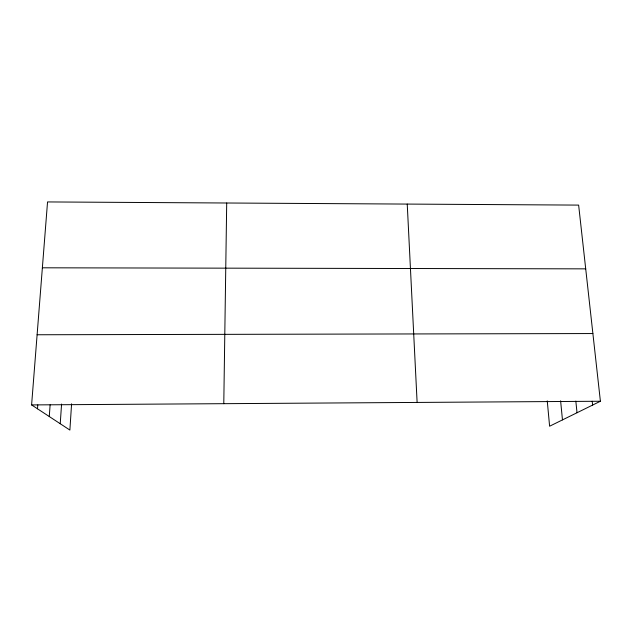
<?xml version="1.0" encoding="UTF-8"?>
<svg xmlns="http://www.w3.org/2000/svg" width="632" height="632" viewBox="0 0 632 632"><rect width="100%" height="100%" fill="white"/><g stroke="black" fill="none" stroke-linecap="round" stroke-linejoin="round"><path stroke-width="0.95" d="M223.783 403.682L226.706 203.006M71.59 403.808L69.883 430.068L31.6 404.922L47.542 201.932L578.636 205.1L600.4 401.249L549.611 426.221L547.249 400.886M60.23 423.724L61.581 404.038M49.272 416.528L50.118 404.867M37.493 408.793L37.794 404.946M31.6 404.922L600.4 401.249M37.114 334.762L592.887 333.554M42.368 267.802L585.714 268.853M592.2 401.249L592.611 405.08M575.831 401.123L577.024 412.743M560.608 400.83L562.464 419.901M407.237 204.081L417.12 402.434"/></g></svg>
